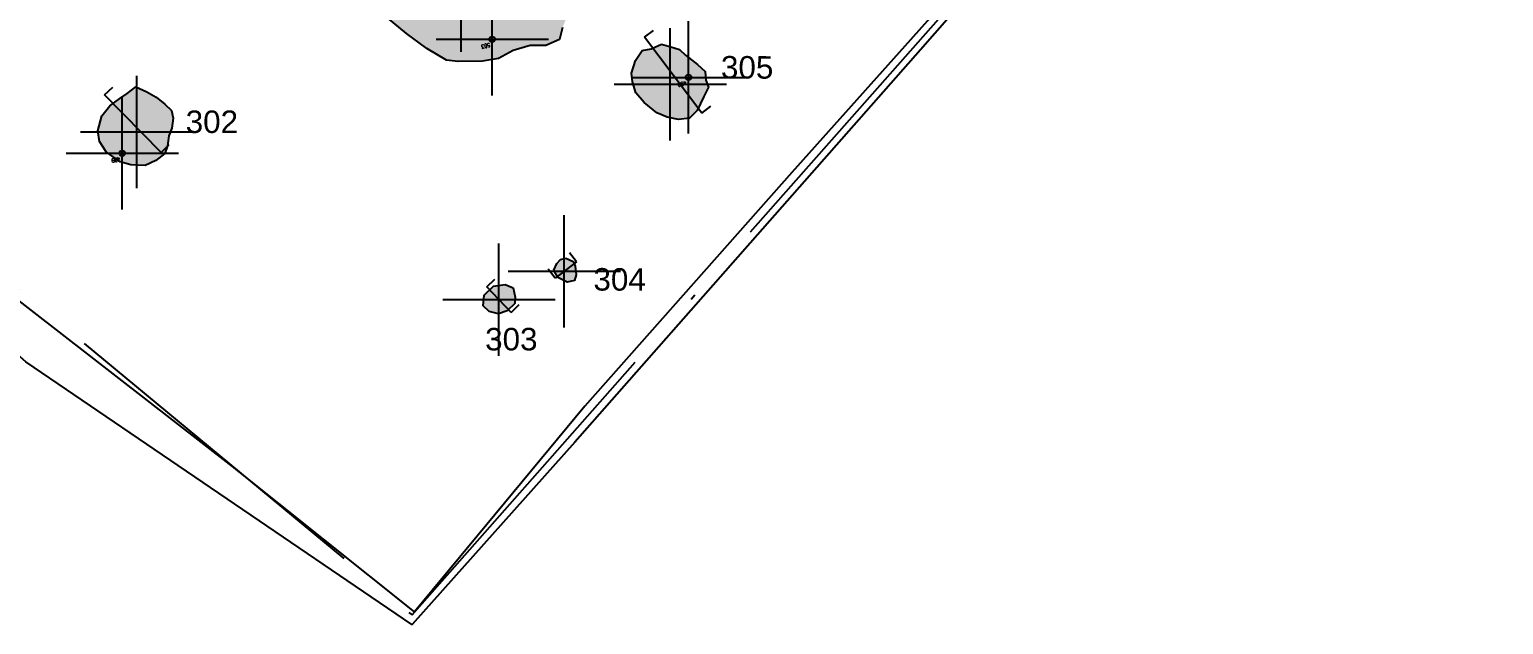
# Model space of a CAD drawing. Header units: millimetres. Extents: x 4462692 to 4462814, y 5793999 to 5794154.
# Drawn here: x 4462717.05 to 4462743.28, y 5793999.42 to 5794010.01 of the extents above; entities that cross this region are included whole.
import ezdxf
from ezdxf.enums import TextEntityAlignment as Align

# ---------------------------------------------------------------- set-up
doc = ezdxf.new("R2010")
doc.units = ezdxf.units.MM
doc.header["$PDMODE"] = 2
doc.header["$PDSIZE"] = -1
doc.linetypes.add('ACAD_ISO10W100', pattern=[18, 12, -3, 0, -3])
for name, color, linetype in [('00Befund', 36, 'Continuous'), ('00BefundNr', 36, 'Continuous'), ('00Profil', 5, 'Continuous'), ('GGok', 50, 'Continuous'), ('GGuk', 7, 'Continuous'), ('Gruben', 252, 'Continuous'), ('GUK', 90, 'ACAD_ISO10W100'), ('Höhenpunkte Befunde', 7, 'Continuous'), ('Keramik Pl.1', 60, 'Continuous'), ('Neolithikum', 120, 'Continuous'), ('Pfosten', 254, 'Continuous'), ('SBZ EZ', 16, 'Continuous')]:
    doc.layers.add(name, color=color, linetype=linetype)
doc.styles.add('ROMANS', font='ROMANS.shx', dxfattribs={"width": 0.75})
doc.styles.get("Standard").update_dxf_attribs({"font": 'arial.ttf'})

# ---------------------------------------------------------------- blocks, each defined once
blk = doc.blocks.new('MESSPUNKT')
for p, q in [((0, -0.04), (0, 0.04)), ((0.04, 0), (-0.04, 0))]:
    blk.add_line(p, q)
blk.add_circle((0, 0), 0.05)
at = {"style": 'ROMANS', "width": 0.75, "flags": 1}
for tag, p in [('STANDPUNKT', (-0.06, -0.05)), ('MESSWERT', (-0.06, 0.05)), ('KOORDINATEN', (-0.06, -0.15))]:
    blk.add_attdef(tag, text='', height=0.07, dxfattribs=at).set_placement(p, align=Align.RIGHT)
at = {"style": 'ROMANS', "width": 0.75}
for tag, p in [('NUMMER', (0.06, 0.05)), ('INFO', (0.06, -0.15))]:
    blk.add_attdef(tag, p, '', height=0.07, dxfattribs=at)

msp = doc.modelspace()

# ---------------------------------------------------------------- hatches: boundary and pattern name
at = {"layer": 'Gruben'}
h = msp.add_hatch(color=256, dxfattribs=at)
h.dxf.hatch_style = 1
h.paths.add_polyline_path([(4462725.512, 5794005.476), (4462725.653, 5794005.412), (4462725.689, 5794005.251), (4462725.688, 5794005.137), (4462725.547, 5794005.003), (4462725.397, 5794004.954), (4462725.226, 5794004.995), (4462725.12, 5794005.095), (4462725.142, 5794005.283), (4462725.303, 5794005.446)])
h.paths.add_polyline_path([(4462728.296, 5794009.748), (4462728.463, 5794009.703), (4462728.615, 5794009.657), (4462728.72, 5794009.557), (4462728.935, 5794009.389), (4462729.073, 5794009.264), (4462729.083, 5794009.111), (4462729.134, 5794008.987), (4462729.049, 5794008.819), (4462728.929, 5794008.57), (4462728.791, 5794008.436), (4462728.598, 5794008.412), (4462728.393, 5794008.449), (4462728.213, 5794008.528), (4462727.984, 5794008.715), (4462727.84, 5794008.884), (4462727.779, 5794009.078), (4462727.762, 5794009.232), (4462727.832, 5794009.461), (4462727.949, 5794009.637), (4462728.114, 5794009.67)])
at = {"layer": 'Neolithikum'}
h = msp.add_hatch(color=256, dxfattribs=at)
h.dxf.hatch_style = 1
h.paths.add_polyline_path([(4462718.055, 5794016.193), (4462718.371, 5794016.188), (4462718.663, 5794016.217), (4462718.907, 5794016.167), (4462719.077, 5794016.058), (4462719.228, 5794015.981), (4462719.473, 5794016.005), (4462719.694, 5794015.974), (4462719.907, 5794015.858), (4462720.101, 5794015.733), (4462720.245, 5794015.607), (4462720.4, 5794015.552), (4462720.633, 5794015.489), (4462720.838, 5794015.448), (4462721.046, 5794015.319), (4462721.181, 5794015.109), (4462721.37, 5794014.845), (4462721.448, 5794014.643), (4462721.641, 5794014.45), (4462721.759, 5794014.191), (4462721.992, 5794014.02), (4462722.268, 5794013.953), (4462722.437, 5794013.911), (4462722.546, 5794013.742), (4462722.584, 5794013.516), (4462722.571, 5794013.278), (4462722.685, 5794013.164), (4462722.944, 5794013.005), (4462723.274, 5794012.857), (4462723.493, 5794012.664), (4462723.842, 5794012.637), (4462724.133, 5794012.464), (4462724.469, 5794012.241), (4462724.759, 5794012.002), (4462725.036, 5794011.739), (4462725.268, 5794011.646), (4462725.413, 5794011.303), (4462725.615, 5794011.056), (4462726.139, 5794010.79), (4462726.484, 5794010.607), (4462726.64, 5794010.46), (4462726.632, 5794010.286), (4462726.533, 5794010.045), (4462726.482, 5794009.833), (4462726.238, 5794009.725), (4462725.955, 5794009.727), (4462725.657, 5794009.641), (4462725.393, 5794009.497), (4462725.107, 5794009.451), (4462724.679, 5794009.441), (4462724.472, 5794009.467), (4462724.119, 5794009.676), (4462723.759, 5794009.94), (4462723.42, 5794010.217), (4462723.032, 5794010.453), (4462722.63, 5794010.872), (4462722.431, 5794011.134), (4462722.178, 5794011.192), (4462721.855, 5794011.205), (4462721.558, 5794011.466), (4462721.427, 5794011.759), (4462721.106, 5794011.937), (4462720.746, 5794012.075), (4462720.454, 5794012.377), (4462720.051, 5794012.695), (4462719.787, 5794012.739), (4462719.562, 5794012.774), (4462719.292, 5794012.949), (4462718.803, 5794013.169), (4462718.637, 5794013.305), (4462718.379, 5794013.641), (4462718.141, 5794013.815), (4462717.876, 5794014.102), (4462717.493, 5794014.465), (4462717.358, 5794014.844), (4462717.26, 5794015.203), (4462717.332, 5794015.654), (4462717.647, 5794015.972)])
at = {"layer": 'Pfosten'}
h = msp.add_hatch(color=256, dxfattribs=at)
h.dxf.hatch_style = 1
h.paths.add_polyline_path([(4462711.874, 5794010.228), (4462711.971, 5794010.089), (4462712.041, 5794009.985), (4462712.038, 5794009.823), (4462711.945, 5794009.756), (4462711.741, 5794009.804), (4462711.616, 5794009.819), (4462711.57, 5794009.916), (4462711.557, 5794010.085), (4462711.66, 5794010.183), (4462711.765, 5794010.212)])
h.paths.add_polyline_path([(4462716.897, 5794017.399), (4462716.987, 5794017.329), (4462716.936, 5794017.171), (4462716.904, 5794017.136), (4462716.774, 5794017.145), (4462716.714, 5794017.219), (4462716.751, 5794017.317), (4462716.791, 5794017.403)])
h.paths.add_polyline_path([(4462717.551, 5794017.509), (4462717.653, 5794017.415), (4462717.625, 5794017.274), (4462717.599, 5794017.172), (4462717.464, 5794017.127), (4462717.307, 5794017.178), (4462717.229, 5794017.294), (4462717.278, 5794017.399), (4462717.368, 5794017.507)])
h.paths.add_polyline_path([(4462721.565, 5794018.173), (4462721.752, 5794018.136), (4462721.79, 5794018.027), (4462721.845, 5794017.899), (4462721.745, 5794017.781), (4462721.66, 5794017.758), (4462721.483, 5794017.75), (4462721.394, 5794017.903), (4462721.334, 5794018.013), (4462721.425, 5794018.145)])
h.paths.add_polyline_path([(4462726.593, 5794005.94), (4462726.722, 5794005.883), (4462726.758, 5794005.8), (4462726.774, 5794005.644), (4462726.744, 5794005.545), (4462726.616, 5794005.518), (4462726.452, 5794005.601), (4462726.377, 5794005.727), (4462726.43, 5794005.85), (4462726.499, 5794005.921)])
h.paths.add_polyline_path([(4462735.262, 5794014.212), (4462735.343, 5794014.166), (4462735.401, 5794014.048), (4462735.364, 5794013.92), (4462735.226, 5794013.881), (4462735.121, 5794013.931), (4462735.051, 5794014.027), (4462735.043, 5794014.125), (4462735.141, 5794014.22)])
h.paths.add_polyline_path([(4462735.234, 5794019.602), (4462735.399, 5794019.577), (4462735.48, 5794019.518), (4462735.497, 5794019.397), (4462735.414, 5794019.291), (4462735.27, 5794019.272), (4462735.18, 5794019.328), (4462735.137, 5794019.423), (4462735.161, 5794019.528)])
h.paths.add_polyline_path([(4462727.025, 5794016.42), (4462727.124, 5794016.323), (4462727.135, 5794016.189), (4462727.08, 5794016.023), (4462726.979, 5794015.956), (4462726.835, 5794015.946), (4462726.711, 5794016.045), (4462726.705, 5794016.144), (4462726.72, 5794016.312), (4462726.823, 5794016.407), (4462726.93, 5794016.433)])
at = {"layer": 'SBZ EZ'}
h = msp.add_hatch(color=256, dxfattribs=at)
h.dxf.hatch_style = 1
h.paths.add_polyline_path([(4462718.938, 5794008.991), (4462719.136, 5794008.902), (4462719.303, 5794008.81), (4462719.455, 5794008.684), (4462719.575, 5794008.572), (4462719.608, 5794008.433), (4462719.579, 5794008.253), (4462719.528, 5794008.121), (4462719.504, 5794007.944), (4462719.454, 5794007.804), (4462719.297, 5794007.682), (4462719.109, 5794007.59), (4462718.85, 5794007.604), (4462718.66, 5794007.658), (4462718.414, 5794007.834), (4462718.293, 5794008.018), (4462718.265, 5794008.206), (4462718.334, 5794008.476), (4462718.477, 5794008.655), (4462718.656, 5794008.782), (4462718.787, 5794008.87)])

# ---------------------------------------------------------------- linework, layer by layer
at = {"layer": '00Befund'}
msp.add_polyline3d([(4462726.533, 5794010.045, 52.803), (4462726.482, 5794009.833, 52.8), (4462726.238, 5794009.725, 52.779), (4462725.955, 5794009.727, 52.794), (4462725.657, 5794009.641, 52.799), (4462725.393, 5794009.497, 52.812), (4462725.107, 5794009.451, 52.828), (4462724.679, 5794009.441, 52.818), (4462724.472, 5794009.467, 52.801), (4462724.119, 5794009.676, 52.825), (4462723.759, 5794009.94, 52.824), (4462723.42, 5794010.217, 52.811)], dxfattribs=at)
for points in [[(4462728.296, 5794009.748, 52.824), (4462728.463, 5794009.703, 52.824), (4462728.615, 5794009.657, 52.821), (4462728.72, 5794009.557, 52.809), (4462728.935, 5794009.389, 52.818), (4462729.073, 5794009.264, 52.826), (4462729.083, 5794009.111, 52.831), (4462729.134, 5794008.987, 52.839), (4462729.049, 5794008.819, 52.844), (4462728.929, 5794008.57, 52.825), (4462728.791, 5794008.436, 52.792), (4462728.598, 5794008.412, 52.793), (4462728.393, 5794008.449, 52.802), (4462728.213, 5794008.528, 52.794), (4462727.984, 5794008.715, 52.794), (4462727.84, 5794008.884, 52.781), (4462727.779, 5794009.078, 52.794), (4462727.762, 5794009.232, 52.8), (4462727.832, 5794009.461, 52.822), (4462727.949, 5794009.637, 52.829), (4462728.114, 5794009.67, 52.831)], [(4462718.938, 5794008.991, 52.873), (4462719.136, 5794008.902, 52.888), (4462719.303, 5794008.81, 52.887), (4462719.455, 5794008.684, 52.884), (4462719.575, 5794008.572, 52.873), (4462719.608, 5794008.433, 52.851), (4462719.579, 5794008.253, 52.857), (4462719.528, 5794008.121, 52.842), (4462719.504, 5794007.944, 52.843), (4462719.454, 5794007.804, 52.835), (4462719.297, 5794007.682, 52.83), (4462719.109, 5794007.59, 52.821), (4462718.85, 5794007.604, 52.837), (4462718.66, 5794007.658, 52.837), (4462718.414, 5794007.834, 52.846), (4462718.293, 5794008.018, 52.858), (4462718.265, 5794008.206, 52.858), (4462718.334, 5794008.476, 52.836), (4462718.477, 5794008.655, 52.865), (4462718.656, 5794008.782, 52.887), (4462718.787, 5794008.87, 52.877)], [(4462726.593, 5794005.94, 52.764), (4462726.722, 5794005.883, 52.783), (4462726.758, 5794005.8, 52.775), (4462726.774, 5794005.644, 52.783), (4462726.744, 5794005.545, 52.767), (4462726.616, 5794005.518, 52.769), (4462726.452, 5794005.601, 52.76), (4462726.377, 5794005.727, 52.772), (4462726.43, 5794005.85, 52.76), (4462726.499, 5794005.921, 52.777)], [(4462725.512, 5794005.476, 52.787), (4462725.653, 5794005.412, 52.794), (4462725.689, 5794005.251, 52.8), (4462725.688, 5794005.137, 52.789), (4462725.547, 5794005.003, 52.774), (4462725.397, 5794004.954, 52.771), (4462725.226, 5794004.995, 52.75), (4462725.12, 5794005.095, 52.761), (4462725.142, 5794005.283, 52.781), (4462725.303, 5794005.446, 52.771)]]:
    msp.add_polyline3d(points, close=True, dxfattribs=at)
at = {"layer": '00Profil'}
for p, q in [((4462727.991, 5794009.876, 52.812), (4462728.15, 5794009.997, 52.812)), ((4462718.386, 5794008.847, 52.851), (4462718.529, 5794008.987, 52.851)), ((4462729.012, 5794008.524, 52.81), (4462729.171, 5794008.645, 52.81)), ((4462719.39, 5794007.825, 52.792), (4462719.532, 5794007.965, 52.792)), ((4462726.78, 5794005.877, 52.767), (4462726.658, 5794006.035, 52.767)), ((4462726.404, 5794005.586, 52.776), (4462726.281, 5794005.745, 52.776)), ((4462725.186, 5794005.433, 52.771), (4462725.331, 5794005.571, 52.771)), ((4462725.618, 5794004.977, 52.804), (4462725.764, 5794005.115, 52.804))]:
    msp.add_line(p, q, dxfattribs=at)
for points in [[(4462729.012, 5794008.524, 52.81), (4462727.991, 5794009.876, 52.812)], [(4462719.39, 5794007.825, 52.792), (4462718.386, 5794008.847, 52.851)], [(4462726.78, 5794005.877, 52.767), (4462726.404, 5794005.586, 52.776)], [(4462725.618, 5794004.977, 52.804), (4462725.186, 5794005.433, 52.771)]]:
    msp.add_polyline3d(points, dxfattribs=at)
at = {"layer": 'GGok'}
msp.add_polyline3d([(4462777.829, 5794061.092, 52.781), (4462771.76, 5794054.059, 52.782), (4462765.534, 5794047.042, 53.057), (4462759.669, 5794040.206, 53.145), (4462753.454, 5794032.999, 53.038), (4462747.603, 5794026.254, 53.124), (4462742.014, 5794020.04, 53.165), (4462732.903, 5794009.653, 53.489), (4462726.752, 5794002.668, 53.459), (4462723.859, 5793999.423, 53.514), (4462723.855, 5793999.422, 53.507), (4462716.984, 5794004.098, 53.306), (4462709.939, 5794010.352, 53.307), (4462705.895, 5794013.798, 53.308), (4462701.104, 5794018.151, 53.275), (4462695.171, 5794023.291, 53.27), (4462692.064, 5794026.228, 53.305), (4462698.152, 5794033.433, 53.33), (4462704.502, 5794040.673, 53.406), (4462710.519, 5794047.533, 53.315), (4462715.528, 5794053.2, 53.142), (4462718.239, 5794056.554, 53.049), (4462724.39, 5794063.301, 52.914)], dxfattribs=at)
at = {"layer": 'GGuk'}
msp.add_polyline3d([(4462743.313, 5794021.757, 52.692), (4462736.491, 5794014.046, 52.718), (4462730.614, 5794007.466, 52.842), (4462726.933, 5794003.306, 52.777), (4462723.902, 5793999.647, 52.85), (4462720.658, 5794002.236, 52.885), (4462713.491, 5794007.8, 53.006), (4462707.699, 5794012.983, 52.984), (4462702.398, 5794017.564, 53.005), (4462697.001, 5794021.839, 52.892), (4462692.337, 5794026.154, 52.818), (4462698.1, 5794033.028, 52.693), (4462704.016, 5794039.653, 52.669), (4462709.471, 5794045.967, 52.655), (4462715.808, 5794052.972, 52.448), (4462718.734, 5794056.312, 52.342), (4462723.105, 5794061.278, 52.273)], dxfattribs=at)
at = {"layer": 'GUK', "ltscale": 0.5}
for p, q in [((4462723.856, 5793999.592, 52.851), (4462747.798, 5794026.696, 53.507)), ((4462697.001, 5794021.839, 52.892), (4462723.856, 5793999.592, 52.851))]:
    msp.add_line(p, q, dxfattribs=at)
at = {"layer": 'Höhenpunkte Befunde', "extrusion": (-0.0012, 5.29667e-05, 0.999999)}
for p in [(4462724.731, 5794010.615, 52.842), (4462728.451, 5794009.038, 52.822), (4462718.956, 5794008.19, 52.861), (4462726.564, 5794005.71, 52.772), (4462725.402, 5794005.205, 52.787)]:
    msp.add_point(p, dxfattribs=at)
at = {"layer": 'Keramik Pl.1', "extrusion": (-0.0012, 5.29667e-05, 0.999999)}
for p in [(4462725.283, 5794009.838, 52.834), (4462728.775, 5794009.16, 52.844), (4462718.699, 5794007.809, 52.858)]:
    msp.add_point(p, dxfattribs=at)

# ---------------------------------------------------------------- block references
ref = msp.add_blockref('MESSPUNKT', (4462722.134, 5794010.11, -4994.493), dxfattribs=dict(at, rotation=194.1178981687214))
ref.add_attrib('NUMMER', '503', (4462722.088, 5794010.047, -4994.493), dxfattribs={"layer": '0', "color": 0, "extrusion": (-0.0012, 5.29667e-05, 0.999999), "height": 0.07, "rotation": 194.1179, "style": 'ROMANS', "width": 0.75})
ref = msp.add_blockref('MESSPUNKT', (4462725.627, 5794009.432, -4994.487), dxfattribs=dict(at, rotation=194.1178981687214))
ref.add_attrib('NUMMER', '490', (4462725.581, 5794009.369, -4994.487), dxfattribs={"layer": '0', "color": 0, "extrusion": (-0.0012, 5.29667e-05, 0.999999), "height": 0.07, "rotation": 194.1179, "style": 'ROMANS', "width": 0.75})
ref = msp.add_blockref('MESSPUNKT', (4462715.551, 5794008.082, -4994.462), dxfattribs=dict(at, rotation=194.1178981687214))
ref.add_attrib('NUMMER', '489', (4462715.505, 5794008.018, -4994.462), dxfattribs={"layer": '0', "color": 0, "extrusion": (-0.0012, 5.29667e-05, 0.999999), "height": 0.07, "rotation": 194.1179, "style": 'ROMANS', "width": 0.75})

# ---------------------------------------------------------------- texts
at = {"layer": '00BefundNr', "extrusion": (0.001149, -0.00034928, 0.999999), "insert": (4462729.354, 5794009.541, 54.548), "char_height": 0.4, "attachment_point": 1, "text_direction": (0.999989, -0.004582, -0.001151)}
msp.add_mtext_dynamic_manual_height_columns('305', width=2.18957, gutter_width=12.5, heights=[0], dxfattribs=at)
at = {"layer": '00BefundNr', "extrusion": (0.001151, -0.000343789, 0.999999), "insert": (4462719.828, 5794008.57, 54.537), "char_height": 0.4, "attachment_point": 1, "text_direction": (0.999999, 0.000193, -0.001151)}
msp.add_mtext_dynamic_manual_height_columns('302', width=42.30022, gutter_width=12.5, heights=[0], dxfattribs=at)
at = {"layer": '00BefundNr', "extrusion": (0.001149, -0.000348495, 0.999999), "insert": (4462727.085, 5794005.766, 54.545), "char_height": 0.4, "attachment_point": 1, "text_direction": (0.999992, -0.0039, -0.001151)}
msp.add_mtext_dynamic_manual_height_columns('304', width=36.21635, gutter_width=12.5, heights=[0], dxfattribs=at)
at = {"layer": '00BefundNr', "extrusion": (0.001151, -0.000342375, 0.999999), "insert": (4462725.156, 5794004.7, 54.545), "char_height": 0.4, "attachment_point": 1, "text_direction": (0.999998, 0.001422, -0.001151)}
msp.add_mtext_dynamic_manual_height_columns('303', width=17.62051, gutter_width=12.5, heights=[0], dxfattribs=at)

doc.saveas('drawing.dxf')
